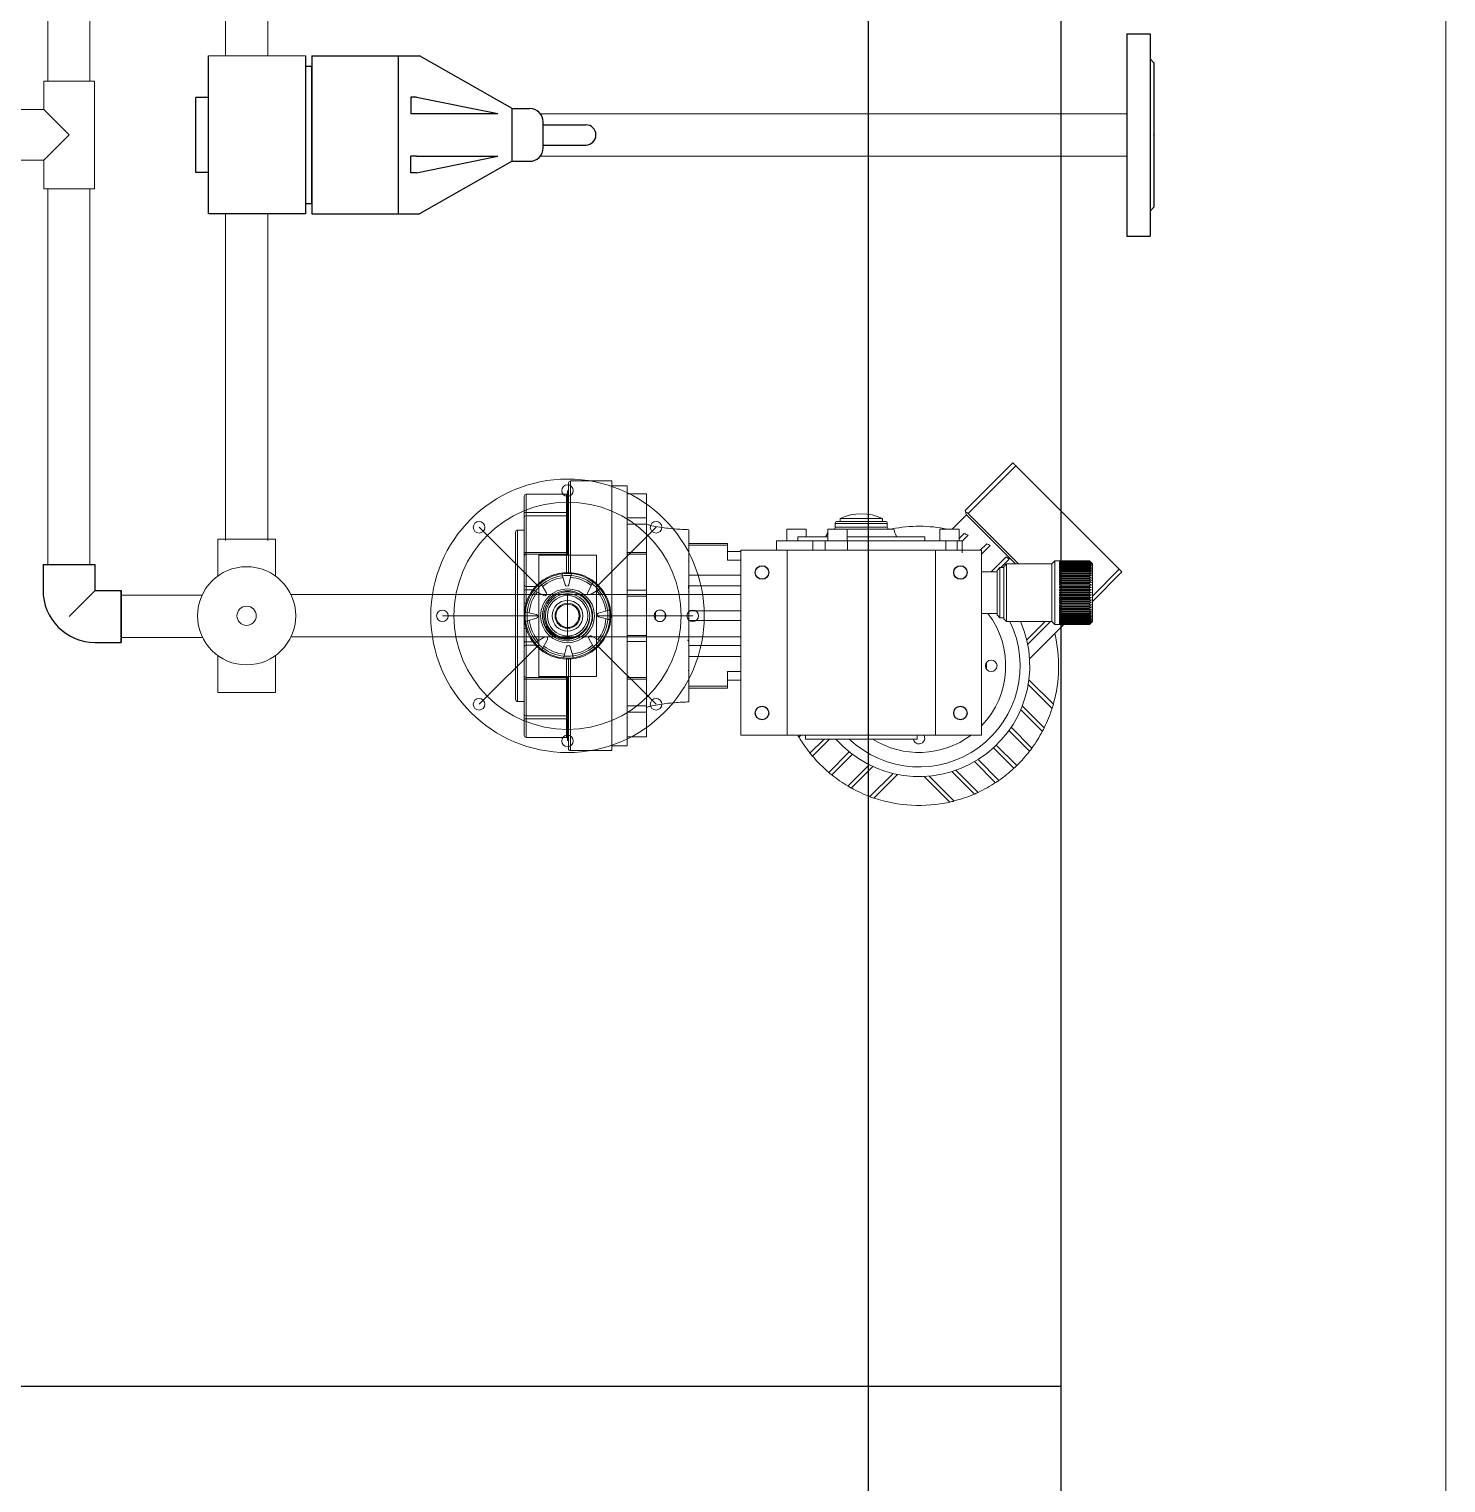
# Model space of a CAD drawing. Header units: millimetres. Extents: x -705761 to 1364679, y -410401 to 446404.
# Drawn here: x -503325 to -502626, y -97418 to -96701 of the extents above; entities that cross this region are included whole.
import ezdxf

# ---------------------------------------------------------------- set-up
doc = ezdxf.new("R2010")
doc.units = ezdxf.units.MM
doc.layers.add('1轮廓实线层', color=7, linetype='Continuous', lineweight=0)
doc.layers.add('标注-实际', color=7, linetype='Continuous', lineweight=13)

# ---------------------------------------------------------------- blocks, each defined once
blk = doc.blocks.new('A$C5F7D1AD0')
for p, q in [((2600, -2600), (2600, -100)), ((3027, -2071.55), (3013.5, -2071.55)), ((3027, -2071.55), (3027, -2098.55)), ((3013.5, -2098.55), (3000, -2085.05)), ((2986.5, -2098.55), (2986.5, -2112.05)), ((2986.5, -2098.55), (2986.5, -2112.05)), ((3013.5, -2098.55), (3013.5, -2112.05)), ((3013.5, -2098.55), (3013.5, -2112.05)), ((3013.5, -2098.55), (3027, -2098.55)), ((3013.5, -2112.05), (2986.5, -2112.05)), ((2986.5, -2112.05), (3013.5, -2112.05)), ((3230.51, -2157.39), (3230.51, -2150.84)), ((3230.51, -2150.84), (3269.49, -2150.84)), ((3269.49, -2157.39), (3269.49, -2150.84)), ((3208.99, -2207.76), (3208.99, -2157.39)), ((3208.99, -2157.39), (3291.01, -2157.39)), ((3291.01, -2207.76), (3208.99, -2207.76)), ((3291.01, -2211.11), (3208.99, -2211.11)), ((3208.99, -2211.11), (3208.99, -2266.97)), ((3214.32, -2207.76), (3214.32, -2211.11)), ((3214.32, -2211.11), (3285.68, -2211.11)), ((3285.68, -2207.76), (3285.68, -2211.11)), ((3291.01, -2211.11), (3291.01, -2266.97)), ((3208.99, -2256.17), (3291.01, -2256.17)), ((3230.33, -2262.6), (3238.92, -2262.6)), ((3230.33, -2265.47), (3230.33, -2262.6)), ((3238.92, -2265.44), (3238.92, -2262.6)), ((3261.08, -2262.6), (3261.08, -2265.44)), ((3269.67, -2262.6), (3261.08, -2262.6)), ((3269.67, -2265.47), (3269.67, -2262.6)), ((3236.3, -2315.18), (3208.99, -2266.97)), ((3230.33, -2265.47), (3238.92, -2307.77)), ((3238.92, -2265.44), (3238.92, -2307.77)), ((3261.08, -2265.44), (3261.08, -2307.77)), ((3269.67, -2265.47), (3261.08, -2307.77)), ((3263.7, -2315.18), (3291.01, -2266.97)), ((3236.3, -2315.18), (3263.7, -2315.18)), ((3236.3, -2315.18), (3236.3, -2324.3)), ((3263.7, -2315.18), (3263.7, -2324.3)), ((3243.25, -2331.25), (3256.75, -2331.25)), ((3244.76, -2331.25), (3244.76, -2353.41)), ((3255.24, -2331.25), (3255.24, -2353.41)), ((6300, -2500), (0, -2500)), ((6300, -2600), (0, -2600)), ((3197.5, -2634.4), (3197.5, -2646.4)), ((3302.5, -2634.4), (3197.5, -2634.4)), ((3302.5, -2634.4), (3302.5, -2646.4)), ((3302.5, -2646.4), (3197.5, -2646.4)), ((3210.5, -2646.4), (3212.5, -2648.4)), ((3287.5, -2648.4), (3212.5, -2648.4)), ((3289.5, -2646.4), (3287.5, -2648.4))]:
    blk.add_line(p, q)
at = {"lineweight": 5, "ltscale": 5}
for p, q in [((3027, -2074.05), (3222.03, -2074.05)), ((3277.97, -2074.05), (3473, -2074.05)), ((3222.03, -2095.9), (3027, -2095.9)), ((3473, -2095.9), (3277.97, -2095.9)), ((2989, -2112.05), (2989, -2154.25)), ((3011, -2154.25), (3011, -2112.05)), ((3291.01, -2157.39), (3291.01, -2207.76)), ((2960.55, -2162.25), (2979.68, -2162.25)), ((2960.55, -2192.25), (2960.55, -2162.25)), ((3020.92, -2162.25), (3040.05, -2162.25)), ((3208.99, -2166.26), (3039.45, -2166.26)), ((3040.05, -2162.25), (3040.05, -2192.25)), ((3291.01, -2166.26), (3328.05, -2166.26)), ((3208.99, -2188.26), (3039.45, -2188.26)), ((3291.01, -2188.26), (3328.05, -2188.26)), ((2979.68, -2192.25), (2960.55, -2192.25)), ((3040.05, -2192.25), (3020.92, -2192.25)), ((2989.3, -2433.91), (2989.3, -2200.26)), ((3011.3, -2200.26), (3011.3, -2433.91)), ((3000.3, -2328.91), (3000.3, -2278.91)), ((2985.3, -2328.91), (2954.34, -2297.95)), ((3015.3, -2328.91), (3046.26, -2297.95)), ((2968.8, -2358.91), (2968.8, -2328.91)), ((2968.8, -2328.91), (3000.3, -2328.91)), ((3000.3, -2328.91), (3031.8, -2328.91)), ((3031.8, -2328.91), (3031.8, -2358.91)), ((3239, -2329.8), (3239, -2634.4)), ((3261, -2634.4), (3261, -2329.8)), ((2968.8, -2343.91), (2935.3, -2343.91)), ((3011.3, -2343.91), (2989.3, -2343.91)), ((3031.8, -2343.91), (3065.3, -2343.91)), ((2985.3, -2358.91), (2954.34, -2389.87)), ((3031.8, -2358.91), (2968.8, -2358.91)), ((3000.3, -2358.91), (3000.3, -2408.91)), ((3015.3, -2358.91), (3046.26, -2389.87))]:
    blk.add_line(p, q, dxfattribs=at)
at = {"color": 7, "linetype": 'Continuous', "lineweight": 15}
for p, q in [((2956.8, -2316.91), (3043.8, -2316.91)), ((2937.18, -2322.41), (2937.18, -2343.41)), ((2938.18, -2321.41), (2946.79, -2321.41)), ((2948.35, -2322.41), (2946.75, -2322.41)), ((2946.75, -2322.41), (2946.75, -2343.41)), ((2946.79, -2321.41), (2949.2, -2321.41)), ((2948.35, -2322.41), (2948.35, -2343.41)), ((2967.38, -2322.41), (2948.35, -2322.41)), ((2949.2, -2321.41), (2967.91, -2321.41)), ((2955.8, -2317.91), (2955.8, -2321.41)), ((2968.3, -2322.41), (2967.38, -2322.41)), ((2967.38, -2322.41), (2967.38, -2343.41)), ((2967.91, -2321.41), (2969.3, -2321.41)), ((2985.06, -2322.41), (2968.3, -2322.41)), ((2968.3, -2322.41), (2968.3, -2343.41)), ((2969.3, -2321.41), (2984.38, -2321.41)), ((2984.38, -2321.41), (2987.07, -2321.41)), ((2985.06, -2322.41), (2985.06, -2327.36)), ((2986.85, -2322.41), (2985.06, -2322.41)), ((2986.85, -2322.41), (2986.85, -2325.88)), ((2993.67, -2322.41), (2986.85, -2322.41)), ((2987.07, -2321.41), (2993.77, -2321.41)), ((2997.6, -2323.09), (2998.98, -2327.81)), ((3000.91, -2327.76), (3002.08, -2322.99)), ((3006.83, -2321.41), (3013.53, -2321.41)), ((3013.75, -2322.41), (3006.93, -2322.41)), ((3013.53, -2321.41), (3016.22, -2321.41)), ((3013.75, -2322.41), (3013.75, -2325.88)), ((3015.54, -2322.41), (3013.75, -2322.41)), ((3032.3, -2322.41), (3015.54, -2322.41)), ((3015.54, -2322.41), (3015.54, -2327.36)), ((3016.22, -2321.41), (3031.3, -2321.41)), ((3031.3, -2321.41), (3032.69, -2321.41)), ((3032.3, -2322.41), (3032.3, -2343.41)), ((3033.22, -2322.41), (3032.3, -2322.41)), ((3032.69, -2321.41), (3051.4, -2321.41)), ((3033.22, -2322.41), (3033.22, -2343.41)), ((3052.25, -2322.41), (3033.22, -2322.41)), ((3044.8, -2321.41), (3044.8, -2317.91)), ((3051.4, -2321.41), (3053.81, -2321.41)), ((3052.25, -2322.41), (3052.25, -2343.41)), ((3053.85, -2322.41), (3052.25, -2322.41)), ((3053.81, -2321.41), (3062.42, -2321.41)), ((3053.85, -2322.41), (3053.85, -2343.41)), ((3063.42, -2343.41), (3063.42, -2322.41)), ((2983.67, -2331.09), (2987.98, -2333.46)), ((2989.31, -2332.06), (2986.76, -2327.86)), ((3001.1, -2331.05), (3003.01, -2331.2)), ((3013.12, -2327.28), (3010.76, -2331.59)), ((3012.15, -2332.93), (3016.35, -2330.37)), ((2930.3, -2345.41), (2930.3, -2366.91)), ((2931.3, -2344.41), (2977.81, -2344.41)), ((2946.75, -2343.41), (2948.35, -2343.41)), ((2948.35, -2343.41), (2967.38, -2343.41)), ((2967.38, -2343.41), (2968.3, -2343.41)), ((2968.3, -2343.41), (2977.81, -2343.41)), ((2984.15, -2343.3), (2979.38, -2342.13)), ((2979.47, -2346.61), (2984.19, -2345.23)), ((3021.13, -2341.22), (3016.41, -2342.59)), ((3016.45, -2344.52), (3021.22, -2345.69)), ((3022.79, -2343.41), (3032.3, -2343.41)), ((3022.79, -2344.41), (3069.3, -2344.41)), ((3032.3, -2343.41), (3033.22, -2343.41)), ((3033.22, -2343.41), (3052.25, -2343.41)), ((3052.25, -2343.41), (3053.85, -2343.41)), ((3070.3, -2366.91), (3070.3, -2345.41)), ((2988.45, -2354.9), (2984.25, -2357.45)), ((3016.93, -2356.73), (3012.62, -2354.37)), ((2987.48, -2360.55), (2989.84, -2356.24)), ((2999.69, -2360.06), (2998.52, -2364.84)), ((3003, -2364.74), (3001.62, -2360.02)), ((3011.29, -2355.76), (3013.84, -2359.97)), ((2930.3, -2366.91), (3070.3, -2366.91)), ((2932.8, -2366.91), (2932.8, -2374.91)), ((3067.8, -2374.91), (3067.8, -2366.91)), ((2938.26, -2374.91), (2932.8, -2374.91)), ((2937.45, -2374.91), (2937.45, -2384.91)), ((2974.47, -2374.91), (2938.26, -2374.91)), ((2950.22, -2384.91), (2950.22, -2374.91)), ((2953.5, -2384.91), (2953.5, -2374.91)), ((2967.47, -2384.91), (2967.47, -2374.91)), ((2968.3, -2374.91), (2968.3, -2384.91)), ((3026.13, -2374.91), (2974.47, -2374.91)), ((2986.99, -2384.91), (2986.99, -2374.91)), ((2990.13, -2384.91), (2990.13, -2374.91)), ((3010.47, -2384.91), (3010.47, -2374.91)), ((3013.61, -2384.91), (3013.61, -2374.91)), ((3062.98, -2374.91), (3026.13, -2374.91)), ((3032.3, -2384.91), (3032.3, -2374.91)), ((3033.13, -2384.91), (3033.13, -2374.91)), ((3047.92, -2384.91), (3047.92, -2374.91)), ((3051.17, -2384.91), (3051.17, -2374.91)), ((3067.8, -2374.91), (3062.98, -2374.91)), ((3063.7, -2384.91), (3063.7, -2374.91)), ((2937.45, -2384.91), (2950.22, -2384.91)), ((2950.22, -2384.91), (2953.5, -2384.91)), ((2953.5, -2384.91), (2967.47, -2384.91)), ((2967.47, -2384.91), (2968.3, -2384.91)), ((2968.3, -2384.91), (2986.99, -2384.91)), ((2986.99, -2384.91), (2990.13, -2384.91)), ((2990.13, -2384.91), (3010.47, -2384.91)), ((3010.47, -2384.91), (3013.61, -2384.91)), ((3013.61, -2384.91), (3032.3, -2384.91)), ((3032.3, -2384.91), (3033.13, -2384.91)), ((3033.13, -2384.91), (3047.92, -2384.91)), ((3047.92, -2384.91), (3051.17, -2384.91)), ((3051.17, -2384.91), (3063.7, -2384.91)), ((2998.43, -2389.61), (3002.17, -2389.61)), ((2999.06, -2394.61), (3001.52, -2394.61)), ((3000.29, -2394.91), (3000.92, -2394.91)), ((2956.42, -2406.91), (2955.62, -2406.91)), ((2975.76, -2406.91), (2956.42, -2406.91)), ((2962.8, -2406.91), (2962.8, -2426.91)), ((2963.67, -2426.91), (2963.67, -2406.91)), ((2980.96, -2406.91), (2975.76, -2406.91)), ((3019.64, -2406.91), (2980.96, -2406.91)), ((2981.8, -2406.68), (2981.8, -2406.81)), ((2987.34, -2406.91), (2987.24, -2406.85)), ((2987.26, -2406.87), (2987.26, -2406.63)), ((2997.8, -2406.91), (2997.8, -2433.91)), ((3002.8, -2406.91), (3002.8, -2433.91)), ((3012.8, -2406.85), (3013.03, -2406.79)), ((3018.63, -2406.91), (3018.76, -2406.84)), ((3024.84, -2406.91), (3019.64, -2406.91)), ((3044.18, -2406.91), (3024.84, -2406.91)), ((3036.93, -2426.91), (3036.93, -2406.91)), ((3037.8, -2426.91), (3037.8, -2406.91)), ((3044.98, -2406.91), (3044.18, -2406.91)), ((2963.67, -2426.91), (2962.8, -2426.91)), ((2971.42, -2426.91), (2963.67, -2426.91)), ((2966.95, -2426.91), (2966.95, -2433.91)), ((3036.93, -2426.91), (3029.18, -2426.91)), ((3033.65, -2433.91), (3033.65, -2426.91)), ((3037.8, -2426.91), (3036.93, -2426.91)), ((2938.3, -2433.91), (2938.3, -2441.41)), ((2938.3, -2433.91), (3034.3, -2433.91)), ((3034.3, -2433.91), (3034.3, -2441.41)), ((2938.3, -2441.41), (2938.3, -2558.91)), ((3034.3, -2441.41), (3034.3, -2558.91)), ((2938.3, -2448.41), (2938.3, -2457.91)), ((3034.3, -2448.41), (3034.3, -2457.91)), ((3039.3, -2452.41), (3034.3, -2452.41)), ((3039.3, -2471.33), (3039.3, -2452.41)), ((2938.3, -2457.91), (3034.3, -2457.91)), ((2938.3, -2457.91), (2938.3, -2534.91)), ((3034.3, -2457.91), (3034.3, -2534.91)), ((3045.3, -2457.82), (3039.3, -2457.82)), ((3045.3, -2457.82), (3045.3, -2467.82)), ((2938.3, -2467.41), (2936.3, -2467.41)), ((2936.3, -2525.41), (2936.3, -2467.41)), ((2938.3, -2464.96), (2937.34, -2463.99)), ((3041.3, -2463.41), (3039.3, -2463.41)), ((3041.3, -2463.41), (3041.3, -2479.12)), ((3041.3, -2467.82), (3045.3, -2467.82)), ((2936.3, -2479.93), (2927.42, -2471.05)), ((2928.97, -2469.77), (2936.3, -2477.1)), ((3034.3, -2471.33), (3039.3, -2471.33)), ((3039.3, -2477.67), (3039.3, -2471.33)), ((2928.38, -2491.81), (2917.66, -2481.09)), ((2918.94, -2479.54), (2929.62, -2490.22)), ((3034.3, -2477.67), (3039.3, -2477.67)), ((3039.3, -2489.31), (3039.3, -2477.67)), ((3045.3, -2479.12), (3039.3, -2479.12)), ((3045.3, -2479.12), (3045.3, -2489.12)), ((3048.3, -2482.91), (3046.3, -2482.91)), ((2922.04, -2502.43), (2910.85, -2491.25)), ((2911.88, -2489.45), (2922.96, -2500.53)), ((3034.3, -2489.31), (3039.3, -2489.31)), ((3039.3, -2489.12), (3045.3, -2489.12)), ((3039.3, -2500.06), (3039.3, -2489.31)), ((3041.3, -2489.12), (3041.3, -2529.41)), ((3045.3, -2489.39), (3045.3, -2513.41)), ((3049.3, -2483.91), (3049.3, -2487.57)), ((3050.8, -2485.41), (3049.3, -2485.41)), ((3049.3, -2487.57), (3049.3, -2508.91)), ((3050.8, -2507.41), (3050.8, -2485.41)), ((2917.89, -2515.26), (2905.64, -2503.01)), ((2906.38, -2500.92), (2918.4, -2512.94)), ((3034.3, -2500.06), (3039.3, -2500.06)), ((3039.3, -2540.26), (3039.3, -2500.06)), ((3046.3, -2509.91), (3048.3, -2509.91)), ((3049.3, -2507.41), (3050.8, -2507.41)), ((2903.54, -2542.37), (2916.86, -2529.05)), ((2936.3, -2525.41), (2938.3, -2525.41)), ((2917.04, -2531.69), (2904.09, -2544.65)), ((2938.3, -2534.91), (2938.3, -2544.41)), ((2938.3, -2534.91), (3034.3, -2534.91)), ((3034.3, -2534.91), (3034.3, -2544.41)), ((3039.3, -2529.41), (3041.3, -2529.41)), ((2907.7, -2555.17), (2919.39, -2543.48)), ((3034.3, -2540.26), (3039.3, -2540.26)), ((3045.3, -2537.29), (3039.3, -2537.29)), ((3039.3, -2546.2), (3039.3, -2540.26)), ((3045.3, -2537.29), (3045.3, -2547.29)), ((3045.3, -2543.67), (3052.68, -2551.05)), ((2920.1, -2545.61), (2908.58, -2557.13)), ((3027.3, -2576.43), (3052.68, -2551.05)), ((3032.98, -2548.79), (3034.3, -2548.79)), ((3034.3, -2544.41), (3034.3, -2546.91)), ((3034.3, -2546.2), (3039.3, -2546.2)), ((3034.3, -2548.79), (3039.3, -2548.79)), ((3034.3, -2548.79), (3034.3, -2548.91)), ((3042.22, -2551.9), (3039.11, -2548.79)), ((3039.3, -2548.79), (3039.3, -2546.2)), ((3039.3, -2547.29), (3045.3, -2547.29)), ((3040.44, -2547.29), (3042.96, -2549.82)), ((3054.26, -2550.63), (3052.68, -2551.05)), ((3054.91, -2550.45), (3079.66, -2575.2)), ((2913.64, -2566.2), (2924.57, -2555.28)), ((2925.64, -2557.04), (2914.79, -2567.89)), ((2938.3, -2558.91), (3034.3, -2558.91)), ((3001.55, -2558.91), (3001.55, -2566.91)), ((3023.05, -2566.91), (3023.05, -2558.91)), ((3053.5, -2551.87), (3027.3, -2578.06)), ((3036.72, -2563.38), (3032.26, -2558.91)), ((3034.3, -2558.13), (3037.75, -2561.58)), ((3078.24, -2576.62), (3053.5, -2551.87)), ((2921.09, -2575.72), (2931.74, -2565.08)), ((2933.11, -2566.53), (2922.47, -2577.17)), ((3023.05, -2563.85), (3030.94, -2571.74)), ((3023.29, -2566.91), (3023.05, -2566.68)), ((2929.96, -2583.83), (2940.71, -2573.08)), ((2942.38, -2574.24), (2931.58, -2585.04)), ((2998.8, -2570.41), (2997.3, -2571.91)), ((2997.3, -2571.91), (2997.3, -2595.41)), ((3027.3, -2571.91), (2997.3, -2571.91)), ((3025.8, -2570.41), (2998.8, -2570.41)), ((3000.8, -2566.91), (2999.3, -2568.41)), ((2999.3, -2568.41), (2999.3, -2570.41)), ((3006.74, -2568.41), (2999.3, -2568.41)), ((3000.8, -2566.91), (3007.38, -2566.91)), ((3025.3, -2568.41), (3006.74, -2568.41)), ((3007.38, -2566.91), (3023.8, -2566.91)), ((3025.3, -2568.41), (3023.8, -2566.91)), ((3025.3, -2570.41), (3025.3, -2568.41)), ((3029.66, -2573.29), (3025.3, -2568.93)), ((3027.3, -2571.91), (3025.8, -2570.41)), ((3027.3, -2595.41), (3027.3, -2571.91)), ((2940.28, -2590.48), (2951.54, -2579.22)), ((2953.55, -2580.04), (2942.15, -2591.44)), ((3078.24, -2576.62), (3024.5, -2630.36)), ((2952.22, -2595.51), (2964.64, -2583.09)), ((2967.1, -2583.46), (2954.39, -2596.17)), ((2977.94, -2583.8), (2995.8, -2601.65)), ((2997.3, -2594.67), (2985.45, -2582.82)), ((2987.77, -2582.31), (2997.3, -2591.84)), ((2997.3, -2595.41), (2995.8, -2596.91)), ((2995.8, -2596.91), (2995.8, -2599.41)), ((3028.8, -2596.91), (2995.8, -2596.91)), ((2997.3, -2595.41), (3027.3, -2595.41)), ((3028.8, -2596.91), (3027.3, -2595.41)), ((3028.8, -2614.91), (3028.8, -2596.91)), ((2995.8, -2599.41), (2995.8, -2614.91)), ((2995.87, -2599.41), (2995.82, -2599.41)), ((2995.82, -2599.41), (2995.82, -2614.91)), ((2995.87, -2599.41), (2995.87, -2614.91)), ((2996.06, -2599.41), (2995.94, -2599.41)), ((2995.94, -2599.41), (2995.94, -2614.91)), ((2996.06, -2599.41), (2996.06, -2614.91)), ((2996.36, -2599.41), (2996.17, -2599.41)), ((2996.17, -2599.41), (2996.17, -2614.91)), ((2996.36, -2599.41), (2996.36, -2614.91)), ((2996.77, -2599.41), (2996.52, -2599.41)), ((2996.52, -2599.41), (2996.52, -2614.91)), ((2996.77, -2599.41), (2996.77, -2614.91)), ((2997.3, -2599.41), (2996.98, -2599.41)), ((2996.98, -2599.41), (2996.98, -2614.91)), ((2997.3, -2599.41), (2997.3, -2614.91)), ((2997.92, -2599.41), (2997.55, -2599.41)), ((2997.55, -2599.41), (2997.55, -2614.91)), ((2997.92, -2599.41), (2997.92, -2614.91)), ((2998.65, -2599.41), (2998.22, -2599.41)), ((2998.22, -2599.41), (2998.22, -2614.91)), ((2998.65, -2599.41), (2998.65, -2614.91)), ((2999.47, -2599.41), (2998.99, -2599.41)), ((2998.99, -2599.41), (2998.99, -2614.91)), ((2999.47, -2599.41), (2999.47, -2614.91)), ((3000.39, -2599.41), (2999.85, -2599.41)), ((2999.85, -2599.41), (2999.85, -2614.91)), ((3000.39, -2599.41), (3000.39, -2614.91)), ((3001.38, -2599.41), (3000.8, -2599.41)), ((3000.8, -2599.41), (3000.8, -2614.91)), ((3001.38, -2599.41), (3001.38, -2614.91)), ((3002.46, -2599.41), (3001.83, -2599.41)), ((3001.83, -2599.41), (3001.83, -2614.91)), ((3002.46, -2599.41), (3002.46, -2614.91)), ((3002.93, -2599.41), (3002.93, -2614.91)), ((3003.6, -2599.41), (3002.93, -2599.41)), ((3003.6, -2599.41), (3003.6, -2614.91)), ((3004.8, -2599.41), (3004.1, -2599.41)), ((3004.1, -2599.41), (3004.1, -2614.91)), ((3004.8, -2599.41), (3004.8, -2614.91)), ((3006.06, -2599.41), (3005.33, -2599.41)), ((3005.33, -2599.41), (3005.33, -2614.91)), ((3006.06, -2599.41), (3006.06, -2614.91)), ((3007.36, -2599.41), (3006.61, -2599.41)), ((3006.61, -2599.41), (3006.61, -2614.91)), ((3007.3, -2599.41), (3007.3, -2615.91)), ((3007.36, -2599.41), (3007.36, -2614.91)), ((3008.7, -2599.41), (3007.92, -2599.41)), ((3007.92, -2599.41), (3007.92, -2614.91)), ((3008.55, -2599.41), (3008.55, -2615.91)), ((3008.7, -2599.41), (3008.7, -2614.91)), ((3010.05, -2599.41), (3009.27, -2599.41)), ((3009.27, -2599.41), (3009.27, -2614.91)), ((3009.82, -2599.41), (3009.82, -2615.91)), ((3010.05, -2599.41), (3010.05, -2614.91)), ((3011.43, -2599.41), (3010.64, -2599.41)), ((3010.64, -2599.41), (3010.64, -2614.91)), ((3011.11, -2599.41), (3011.11, -2615.91)), ((3011.43, -2599.41), (3011.43, -2614.91)), ((3012.81, -2599.41), (3012.02, -2599.41)), ((3012.02, -2599.41), (3012.02, -2614.91)), ((3012.41, -2599.41), (3012.41, -2615.91)), ((3012.81, -2599.41), (3012.81, -2614.91)), ((3014.19, -2599.41), (3013.4, -2599.41)), ((3013.4, -2599.41), (3013.4, -2614.91)), ((3013.7, -2599.41), (3013.7, -2615.91)), ((3014.19, -2599.41), (3014.19, -2614.91)), ((3015.56, -2599.41), (3014.77, -2599.41)), ((3014.77, -2599.41), (3014.77, -2614.91)), ((3014.99, -2599.41), (3014.99, -2615.91)), ((3015.56, -2599.41), (3015.56, -2614.91)), ((3016.9, -2599.41), (3016.13, -2599.41)), ((3016.13, -2599.41), (3016.13, -2614.91)), ((3016.26, -2599.41), (3016.26, -2615.91)), ((3016.9, -2599.41), (3016.9, -2614.91)), ((3018.21, -2599.41), (3017.46, -2599.41)), ((3017.46, -2599.41), (3017.46, -2614.91)), ((3017.5, -2599.41), (3017.5, -2615.91)), ((3018.21, -2599.41), (3018.21, -2614.91)), ((3019.48, -2599.41), (3018.75, -2599.41)), ((3018.75, -2599.41), (3018.75, -2614.91)), ((3019.48, -2599.41), (3019.48, -2614.91)), ((3020.69, -2599.41), (3020, -2599.41)), ((3020, -2599.41), (3020, -2614.91)), ((3020.69, -2599.41), (3020.69, -2614.91)), ((3021.85, -2599.41), (3021.19, -2599.41)), ((3021.19, -2599.41), (3021.19, -2614.91)), ((3021.85, -2599.41), (3021.85, -2614.91)), ((3022.95, -2599.41), (3022.33, -2599.41)), ((3022.33, -2599.41), (3022.33, -2614.91)), ((3022.95, -2599.41), (3022.95, -2614.91)), ((3023.96, -2599.41), (3023.39, -2599.41)), ((3023.39, -2599.41), (3023.39, -2614.91)), ((3023.96, -2599.41), (3023.96, -2614.91)), ((3024.9, -2599.41), (3024.37, -2599.41)), ((3024.37, -2599.41), (3024.37, -2614.91)), ((3024.9, -2599.41), (3024.9, -2614.91)), ((3025.75, -2599.41), (3025.27, -2599.41)), ((3025.27, -2599.41), (3025.27, -2614.91)), ((3025.75, -2599.41), (3025.75, -2614.91)), ((3026.5, -2599.41), (3026.08, -2599.41)), ((3026.08, -2599.41), (3026.08, -2614.91)), ((3026.5, -2599.41), (3026.5, -2614.91)), ((3027.15, -2599.41), (3026.79, -2599.41)), ((3026.79, -2599.41), (3026.79, -2614.91)), ((3027.15, -2599.41), (3027.15, -2614.91)), ((3027.7, -2599.41), (3027.4, -2599.41)), ((3027.4, -2599.41), (3027.4, -2614.91)), ((3027.7, -2599.41), (3027.7, -2614.91)), ((3028.14, -2599.41), (3027.9, -2599.41)), ((3027.9, -2599.41), (3027.9, -2614.91)), ((3028.14, -2599.41), (3028.14, -2614.91)), ((3028.47, -2599.41), (3028.3, -2599.41)), ((3028.3, -2599.41), (3028.3, -2614.91)), ((3028.47, -2599.41), (3028.47, -2614.91)), ((3028.69, -2599.41), (3028.58, -2599.41)), ((3028.58, -2599.41), (3028.58, -2614.91)), ((3028.69, -2599.41), (3028.69, -2614.91)), ((3028.79, -2599.41), (3028.75, -2599.41)), ((3028.75, -2599.41), (3028.75, -2614.91)), ((3028.79, -2599.41), (3028.79, -2614.91)), ((2995.8, -2614.91), (2995.82, -2614.91)), ((2996.24, -2615.35), (2995.8, -2614.91)), ((2995.82, -2614.91), (2996.84, -2615.91)), ((2995.87, -2614.91), (2995.94, -2614.91)), ((2996.84, -2615.91), (2995.87, -2614.91)), ((2995.94, -2614.91), (2996.98, -2615.91)), ((2996.06, -2614.91), (2996.17, -2614.91)), ((2996.98, -2615.91), (2996.06, -2614.91)), ((2996.17, -2614.91), (2997.23, -2615.91)), ((2996.24, -2615.35), (2997.3, -2616.41)), ((2996.36, -2614.91), (2996.52, -2614.91)), ((2997.23, -2615.91), (2996.36, -2614.91)), ((2996.52, -2614.91), (2997.59, -2615.91)), ((2996.77, -2614.91), (2996.98, -2614.91)), ((2997.59, -2615.91), (2996.77, -2614.91)), ((2996.98, -2614.91), (2998.05, -2615.91)), ((2997.3, -2614.91), (2997.55, -2614.91)), ((2998.05, -2615.91), (2997.3, -2614.91)), ((3027.3, -2616.41), (2997.3, -2616.41)), ((2997.55, -2614.91), (2998.61, -2615.91)), ((2997.92, -2614.91), (2998.22, -2614.91)), ((2998.61, -2615.91), (2997.92, -2614.91)), ((2998.22, -2614.91), (2999.27, -2615.91)), ((2998.65, -2614.91), (2998.99, -2614.91)), ((2999.27, -2615.91), (2998.65, -2614.91)), ((2998.99, -2614.91), (3000.02, -2615.91)), ((2999.47, -2614.91), (2999.85, -2614.91)), ((3000.02, -2615.91), (2999.47, -2614.91)), ((2999.85, -2614.91), (3000.85, -2615.91)), ((3000.39, -2614.91), (3000.8, -2614.91)), ((3000.85, -2615.91), (3000.39, -2614.91)), ((3000.8, -2614.91), (3001.77, -2615.91)), ((3001.38, -2614.91), (3001.83, -2614.91)), ((3001.77, -2615.91), (3001.38, -2614.91)), ((3001.83, -2614.91), (3002.76, -2615.91)), ((3002.46, -2614.91), (3002.93, -2614.91)), ((3002.76, -2615.91), (3002.46, -2614.91)), ((3002.93, -2614.91), (3003.81, -2615.91)), ((3003.6, -2614.91), (3004.1, -2614.91)), ((3003.81, -2615.91), (3003.6, -2614.91)), ((3004.1, -2614.91), (3004.93, -2615.91)), ((3004.8, -2614.91), (3005.33, -2614.91)), ((3004.93, -2615.91), (3004.8, -2614.91)), ((3005.33, -2614.91), (3006.09, -2615.91)), ((3006.06, -2614.91), (3006.61, -2614.91)), ((3006.09, -2615.91), (3006.06, -2614.91)), ((3006.61, -2614.91), (3007.3, -2615.91)), ((3007.3, -2615.91), (3007.36, -2614.91)), ((3007.36, -2614.91), (3007.92, -2614.91)), ((3023.09, -2631.77), (3007.73, -2616.41)), ((3007.92, -2614.91), (3008.55, -2615.91)), ((3008.55, -2615.91), (3008.7, -2614.91)), ((3008.7, -2614.91), (3009.27, -2614.91)), ((3009.27, -2614.91), (3009.82, -2615.91)), ((3009.82, -2615.91), (3010.05, -2614.91)), ((3010.05, -2614.91), (3010.64, -2614.91)), ((3010.64, -2614.91), (3011.11, -2615.91)), ((3011.11, -2615.91), (3011.43, -2614.91)), ((3011.43, -2614.91), (3012.02, -2614.91)), ((3012.02, -2614.91), (3012.41, -2615.91)), ((3012.41, -2615.91), (3012.81, -2614.91)), ((3012.81, -2614.91), (3013.4, -2614.91)), ((3013.4, -2614.91), (3013.7, -2615.91)), ((3013.7, -2615.91), (3014.19, -2614.91)), ((3014.19, -2614.91), (3014.77, -2614.91)), ((3014.77, -2614.91), (3014.99, -2615.91)), ((3014.99, -2615.91), (3015.56, -2614.91)), ((3015.56, -2614.91), (3016.13, -2614.91)), ((3016.13, -2614.91), (3016.26, -2615.91)), ((3016.26, -2615.91), (3016.9, -2614.91)), ((3016.9, -2614.91), (3017.46, -2614.91)), ((3017.46, -2614.91), (3017.5, -2615.91)), ((3017.5, -2615.91), (3018.21, -2614.91)), ((3018.21, -2614.91), (3018.75, -2614.91)), ((3018.75, -2614.91), (3018.7, -2615.91)), ((3018.7, -2615.91), (3019.48, -2614.91)), ((3019.48, -2614.91), (3020, -2614.91)), ((3020, -2614.91), (3019.86, -2615.91)), ((3019.86, -2615.91), (3020.69, -2614.91)), ((3020.69, -2614.91), (3021.19, -2614.91)), ((3021.19, -2614.91), (3020.97, -2615.91)), ((3020.97, -2615.91), (3021.85, -2614.91)), ((3021.85, -2614.91), (3022.33, -2614.91)), ((3022.33, -2614.91), (3022.01, -2615.91)), ((3022.01, -2615.91), (3022.95, -2614.91)), ((3022.95, -2614.91), (3023.39, -2614.91)), ((3023.39, -2614.91), (3022.99, -2615.91)), ((3022.99, -2615.91), (3023.96, -2614.91)), ((3024.37, -2614.91), (3023.89, -2615.91)), ((3023.89, -2615.91), (3024.9, -2614.91)), ((3023.96, -2614.91), (3024.37, -2614.91)), ((3025.27, -2614.91), (3024.71, -2615.91)), ((3024.71, -2615.91), (3025.75, -2614.91)), ((3024.9, -2614.91), (3025.27, -2614.91)), ((3026.08, -2614.91), (3025.44, -2615.91)), ((3025.44, -2615.91), (3026.5, -2614.91)), ((3025.75, -2614.91), (3026.08, -2614.91)), ((3026.79, -2614.91), (3026.09, -2615.91)), ((3026.09, -2615.91), (3027.15, -2614.91)), ((3026.5, -2614.91), (3026.79, -2614.91)), ((3027.4, -2614.91), (3026.63, -2615.91)), ((3026.63, -2615.91), (3027.7, -2614.91)), ((3027.9, -2614.91), (3027.07, -2615.91)), ((3027.07, -2615.91), (3028.14, -2614.91)), ((3027.15, -2614.91), (3027.4, -2614.91)), ((3027.3, -2616.41), (3028.8, -2614.91)), ((3028.3, -2614.91), (3027.41, -2615.91)), ((3027.41, -2615.91), (3028.47, -2614.91)), ((3028.58, -2614.91), (3027.65, -2615.91)), ((3027.65, -2615.91), (3028.69, -2614.91)), ((3027.7, -2614.91), (3027.9, -2614.91)), ((3028.75, -2614.91), (3027.78, -2615.91)), ((3027.78, -2615.91), (3028.79, -2614.91)), ((3028.14, -2614.91), (3028.3, -2614.91)), ((3028.47, -2614.91), (3028.58, -2614.91)), ((3028.69, -2614.91), (3028.75, -2614.91)), ((3028.79, -2614.91), (3028.8, -2614.91))]:
    blk.add_line(p, q, dxfattribs=at)
at = {"color": 8, "linetype": 'Continuous', "lineweight": 15}
for p, q in [((2946.75, -2322.41), (2937.18, -2322.41)), ((3044.8, -2317.91), (2955.8, -2317.91)), ((3063.42, -2322.41), (3053.85, -2322.41)), ((2977.85, -2345.41), (2930.3, -2345.41)), ((2937.18, -2343.41), (2946.75, -2343.41)), ((3070.3, -2345.41), (3022.75, -2345.41)), ((3053.85, -2343.41), (3063.42, -2343.41)), ((2979.17, -2433.91), (2979.17, -2406.91)), ((2984.8, -2433.91), (2984.8, -2406.91)), ((3015.8, -2433.91), (3015.8, -2406.91)), ((3021.43, -2433.91), (3021.43, -2406.91)), ((2971.42, -2433.91), (2971.42, -2426.91)), ((3029.18, -2433.91), (3029.18, -2426.91)), ((3046.3, -2482.91), (3046.3, -2509.91)), ((3048.3, -2486.87), (3048.3, -2482.91)), ((3048.3, -2509.91), (3048.3, -2486.87)), ((3010.56, -2616.41), (3024.5, -2630.36))]:
    blk.add_line(p, q, dxfattribs=at)
at = {"color": 7, "linetype": 'Continuous', "lineweight": 15, "flags": 128}
for points in [[(2967.38, -2322.41), (2967.39, -2322.22), (2967.42, -2322.03), (2967.47, -2321.86), (2967.53, -2321.71), (2967.62, -2321.58), (2967.71, -2321.49), (2967.81, -2321.43), (2967.91, -2321.41)], [(3032.69, -2321.41), (3032.79, -2321.43), (3032.89, -2321.49), (3032.98, -2321.58), (3033.07, -2321.71), (3033.13, -2321.86), (3033.18, -2322.03), (3033.21, -2322.22), (3033.22, -2322.41)], [(2966.84, -2344.41), (2966.95, -2344.39), (2967.05, -2344.34), (2967.14, -2344.24), (2967.22, -2344.12), (2967.29, -2343.97), (2967.34, -2343.79), (2967.37, -2343.61), (2967.38, -2343.41)], [(3033.76, -2344.41), (3033.65, -2344.39), (3033.55, -2344.34), (3033.46, -2344.24), (3033.38, -2344.12), (3033.31, -2343.97), (3033.26, -2343.79), (3033.23, -2343.61), (3033.22, -2343.41)], [(3054.91, -2550.45), (3054.87, -2550.47), (3054.74, -2550.5), (3054.53, -2550.55), (3054.26, -2550.63)], [(2975.9, -2561.38), (2975.19, -2561.4), (2972.7, -2561.38)], [(3079.66, -2575.2), (3079.63, -2575.23), (3079.55, -2575.31), (3079.42, -2575.44), (3079.24, -2575.62), (3079.03, -2575.83), (3078.79, -2576.08), (3078.52, -2576.34), (3078.24, -2576.62)], [(3024.5, -2630.36), (3024.23, -2630.63), (3023.96, -2630.9), (3023.72, -2631.14), (3023.5, -2631.36), (3023.33, -2631.53), (3023.2, -2631.66), (3023.12, -2631.74), (3023.09, -2631.77)]]:
    blk.add_lwpolyline(points, dxfattribs=at)
at = {"lineweight": 5, "ltscale": 5}
for centre, radius in [((3000.3, -2177.25), 25.5), ((3000.3, -2177.25), 5), ((3000.3, -2343.91), 71), ((3000.3, -2278.91), 3), ((3000.3, -2343.91), 59), ((2954.34, -2297.95), 3), ((3046.26, -2297.95), 3), ((2935.3, -2343.91), 3), ((3065.3, -2343.91), 3), ((2954.34, -2389.87), 3), ((3046.26, -2389.87), 3), ((3000.3, -2408.91), 3)]:
    blk.add_circle(centre, radius, dxfattribs=at)
at = {"color": 7, "linetype": 'Continuous', "lineweight": 15}
for centre, radius in [((3000.3, -2343.91), 22.5), ((3000.3, -2343.91), 14), ((3000.3, -2343.91), 11.5), ((3000.3, -2343.91), 10.5), ((3000.3, -2343.91), 8), ((3000.3, -2343.91), 6.5), ((3000.3, -2343.91), 6), ((2974.3, -2563.91), 3)]:
    blk.add_circle(centre, radius, dxfattribs=at)
for centre in [(2949.8, -2444.91), (3022.8, -2444.91), (2949.8, -2547.91), (3022.8, -2547.91)]:
    blk.add_circle(centre, 3.5)
for centre, radius, start, end in [((3013.5, -2098.55), 27, 90, 180), ((3243.25, -2324.3), 6.95, 180, 270), ((3256.75, -2324.3), 6.95, 270, 0), ((3250, -2353.41), 5.24, 180, 0)]:
    blk.add_arc(centre, radius, start, end)
for centre, radius, start, end in [((2956.8, -2317.91), 1, 90, 180), ((3043.8, -2317.91), 1, 0, 90), ((2938.18, -2322.41), 1, 90, 180), ((2952.64, -2322.16), 5.9, 172.69096, 182.42458), ((2949.28, -2322.34), 0.932, 95.22017, 184.40817), ((2969.3, -2322.41), 1, 90.02576, 180.02645), ((2984.18, -2322.28), 0.887, 351.20558, 76.93561), ((3000.3, -2343.91), 22, 97.78278, 129.73282), ((3000.3, -2343.91), 21, 97.37602, 130.13958), ((2988.16, -2322.17), 1.33, 145.00318, 190.32206), ((3000.3, -2343.91), 20, 96.92806, 130.58754), ((2996.07, -2322.17), 2.41, 161.80655, 185.88141), ((3000.3, -2343.91), 22, 84.73282, 97.78278), ((3000.3, -2343.91), 21, 85.13958, 97.37602), ((3000.3, -2343.91), 20, 51.92806, 85.58754), ((3000.3, -2343.91), 21, 52.37602, 85.13958), ((3000.3, -2343.91), 22, 52.78278, 84.73282), ((3004.53, -2322.17), 2.41, 354.11833, 18.19412), ((3012.44, -2322.17), 1.33, 349.67853, 34.99623), ((3016.42, -2322.28), 0.887, 103.06393, 188.79488), ((3031.3, -2322.41), 1, 359.97392, 89.97398), ((3051.32, -2322.34), 0.932, 355.59141, 84.7802), ((3047.96, -2322.16), 5.9, 357.5755, 7.30938), ((3062.42, -2322.41), 1, 0, 90), ((3000.3, -2343.91), 22, 142.78278, 174.73282), ((3000.3, -2343.91), 21, 142.37602, 175.13958), ((3000.3, -2343.91), 20, 141.92806, 175.58754), ((3000.3, -2343.91), 22, 129.73282, 142.78278), ((3000.3, -2343.91), 21, 130.13958, 142.37602), ((3000.3, -2343.91), 13, 80.85826, 190.86833), ((2988.46, -2332.58), 1, 241.2578, 31.2578), ((2999.94, -2327.53), 1, 196.2578, 346.2578), ((3011.63, -2332.07), 1, 151.2578, 301.2578), ((3000.3, -2343.91), 21, 40.13958, 52.37602), ((3000.3, -2343.91), 22, 39.73282, 52.78278), ((3000.3, -2343.91), 20, 6.92806, 40.58754), ((3000.3, -2343.91), 21, 7.37602, 40.13958), ((3000.3, -2343.91), 22, 7.78278, 39.73282), ((2931.3, -2345.41), 1, 90, 180), ((2936.18, -2343.41), 1, 270, 0), ((2940.86, -2343.66), 5.9, 352.69131, 2.42434), ((2947.42, -2343.48), 0.932, 275.22149, 4.40685), ((2967.31, -2343.41), 1, 270.02687, 0.02545), ((3000.3, -2343.91), 22, 174.73282, 187.78278), ((3000.3, -2343.91), 22, 187.78278, 219.73282), ((3000.3, -2343.91), 21, 175.13958, 187.37602), ((3000.3, -2343.91), 21, 187.37602, 220.13958), ((3000.3, -2343.91), 20, 186.92806, 220.58754), ((2983.91, -2344.27), 1, 286.2578, 76.2578), ((3016.69, -2343.55), 1, 106.2578, 256.2578), ((3000.3, -2343.91), 20, 321.92806, 355.58754), ((3000.3, -2343.91), 21, 322.37602, 355.13958), ((3000.3, -2343.91), 22, 322.78278, 354.73282), ((3000.3, -2343.91), 21, 355.13958, 7.37602), ((3000.3, -2343.91), 22, 354.73282, 7.78278), ((3033.29, -2343.41), 1, 179.97452, 269.97337), ((3053.18, -2343.48), 0.932, 175.5936, 264.7785), ((3059.74, -2343.66), 5.9, 177.57606, 187.30797), ((3064.42, -2343.41), 1, 180, 270), ((3069.3, -2345.41), 1, 0, 90), ((2988.97, -2355.75), 1, 331.2578, 121.2578), ((3012.14, -2355.25), 1, 61.2578, 211.2578), ((3000.3, -2343.91), 22, 219.73282, 232.78278), ((3000.3, -2343.91), 21, 220.13958, 232.37602), ((3000.3, -2343.91), 22, 232.78278, 264.73282), ((3000.3, -2343.91), 21, 232.37602, 265.13958), ((3000.3, -2343.91), 20, 231.92806, 265.58754), ((3000.66, -2360.3), 1, 16.2578, 166.2578), ((3000.3, -2343.91), 20, 276.92806, 310.58754), ((3000.3, -2343.91), 21, 277.37602, 310.13958), ((3000.3, -2343.91), 22, 277.78278, 309.73282), ((3000.3, -2343.91), 21, 310.13958, 322.37602), ((3000.3, -2343.91), 22, 309.73282, 322.78278), ((3000.3, -2343.91), 22, 264.73282, 277.78278), ((3000.3, -2343.91), 21, 265.13958, 277.37602), ((2949.8, -2444.91), 3.5, 270, 90), ((3022.8, -2444.91), 3.5, 90, 270), ((2974.3, -2526.41), 72.5, 120.62449, 128.66481), ((2974.3, -2526.41), 72.54, 119.75309, 120.63302), ((2974.3, -2526.41), 72.5, 130.25285, 139.74715), ((2974.3, -2526.41), 72.54, 128.6685, 130.25561), ((2974.3, -2526.41), 72.5, 141.33519, 149.37551), ((2974.3, -2526.41), 57.5, 131.36622, 293.57818), ((2974.3, -2526.41), 72.54, 139.74439, 141.3315), ((3046.3, -2481.91), 1, 180, 270), ((3048.3, -2483.91), 1, 0, 90), ((2974.3, -2526.41), 72.5, 151.01339, 159.44334), ((2974.3, -2526.41), 72.54, 149.36698, 151.00385), ((2974.3, -2526.41), 52.5, 136.3699, 295.98241), ((3027.85, -2496.41), 25.45, 334.39147, 25.60853), ((2974.3, -2526.41), 72.5, 161.19192, 192.6877), ((2974.3, -2526.41), 72.54, 159.42821, 161.17555), ((2974.3, -2526.41), 45, 147.61246, 216.8699), ((3046.3, -2510.91), 1, 90, 180), ((2974.3, -2526.41), 72.5, 348.32476, 11.15979), ((3048.3, -2508.91), 1, 270, 0), ((2936.8, -2526.41), 3, 99.59407, 300), ((2974.3, -2526.41), 72.54, 192.70874, 194.55884), ((2974.3, -2526.41), 72.5, 194.53928, 203.34502), ((2949.8, -2547.91), 3.5, 270, 90), ((3022.8, -2547.91), 3.5, 90, 270), ((2974.3, -2526.41), 72.54, 339.42821, 341.17555), ((2974.3, -2526.41), 72.54, 203.35823, 205.04804), ((2974.3, -2526.41), 72.5, 205.03596, 213.25833), ((2974.3, -2526.41), 45, 226.23826, 307.26883), ((2974.3, -2526.41), 72.54, 213.26525, 214.87415), ((2974.3, -2526.41), 72.54, 329.36698, 331.00385), ((2974.3, -2526.41), 72.5, 214.8682, 222.82326), ((2974.3, -2526.41), 72.54, 319.74439, 321.3315), ((2974.3, -2526.41), 72.54, 222.82453, 224.4047), ((2974.3, -2526.41), 72.5, 224.40435, 232.32718), ((2974.3, -2526.41), 72.54, 232.3229, 233.91861), ((2974.3, -2526.41), 72.5, 233.92383, 242.04079), ((2974.3, -2526.41), 72.54, 242.03059, 243.69029), ((2974.3, -2526.41), 72.5, 243.70155, 252.29485), ((2974.3, -2526.41), 72.54, 252.27768, 254.06972), ((2974.3, -2526.41), 72.5, 254.08823, 283.38977)]:
    blk.add_arc(centre, radius, start, end, dxfattribs=at)
blk.add_ellipse((3052.68, -2551.05), major_axis=(-1.41, -1.41), ratio=0.57735, start_param=1.570796, end_param=2.356194, dxfattribs=at)
for points, knots in [([(2993.77, -2321.41), (2993.96, -2321.41), (2994.68, -2321.41), (2996.2, -2321.41), (2997.85, -2321.41), (2999.29, -2321.41), (2999.96, -2321.41), (3000.29, -2321.41), (3000.3, -2321.41)], [0, 0, 0, 0, 0.081932, 0.328507, 0.695606, 0.845599, 0.995602, 1, 1, 1, 1]), ([(2997.6, -2323.09), (2997.57, -2322.98), (2997.51, -2322.76), (2997.42, -2322.46), (2997.36, -2322.24), (2997.33, -2322.13), (2997.32, -2322.12), (2997.32, -2322.11)], [0, 0, 0, 0, 0.217865, 0.435774, 0.652377, 0.866587, 1, 1, 1, 1]), ([(3000.3, -2321.41), (3000.31, -2321.41), (3001.38, -2321.41), (3003.48, -2321.41), (3005.65, -2321.41), (3006.77, -2321.41), (3006.83, -2321.41)], [0, 0, 0, 0, 0.004399, 0.491387, 0.976685, 1, 1, 1, 1]), ([(3002.32, -2322.01), (3002.32, -2322.02), (3002.31, -2322.04), (3002.27, -2322.2), (3002.21, -2322.45), (3002.14, -2322.73), (3002.1, -2322.91), (3002.08, -2322.99)], [0, 0, 0, 0, 0.211688, 0.423336, 0.635987, 0.850868, 1, 1, 1, 1]), ([(2983.67, -2331.09), (2983.57, -2331.04), (2983.37, -2330.93), (2983.1, -2330.78), (2982.9, -2330.67), (2982.79, -2330.61), (2982.78, -2330.61), (2982.78, -2330.61)], [0, 0, 0, 0, 0.217864, 0.43577, 0.652375, 0.866587, 1, 1, 1, 1]), ([(2986.24, -2326.99), (2986.24, -2327), (2986.25, -2327.02), (2986.34, -2327.17), (2986.47, -2327.38), (2986.62, -2327.63), (2986.72, -2327.79), (2986.76, -2327.86)], [0, 0, 0, 0, 0.2116883, 0.4233419, 0.6359911, 0.8508698, 1, 1, 1, 1]), ([(2998.71, -2355.35), (2997.44, -2355.07), (2994.91, -2354.5), (2991.7, -2352.12), (2989.57, -2349.1), (2988.43, -2345.56), (2988.41, -2341.79), (2989.71, -2337.95), (2992.22, -2334.75), (2995.66, -2332.55), (2999, -2331.74), (3001.71, -2331.79), (3003.73, -2332.16), (3005.65, -2332.87), (3007.44, -2333.89), (3009.03, -2335.2), (3010.59, -2336.99), (3011.77, -2339.08), (3012.48, -2341.36), (3012.77, -2343.42), (3012.71, -2345.51), (3012.3, -2347.56), (3011.55, -2349.53), (3010.48, -2351.36), (3009.11, -2352.98), (3007.49, -2354.35), (3005.67, -2355.43), (3003.63, -2356.21), (3001.42, -2356.65), (2999.09, -2356.68), (2996.81, -2356.28), (2994.68, -2355.51), (2992.77, -2354.4), (2991.1, -2353.02), (2989.69, -2351.37), (2988.33, -2349.19), (2987.83, -2347.42), (2987.53, -2346.36)], [0, 0, 0, 0, 0.041945, 0.083868, 0.126548, 0.160398, 0.203516, 0.246688, 0.290103, 0.333512, 0.37733, 0.399483, 0.421636, 0.443785, 0.465936, 0.488243, 0.51055, 0.542917, 0.565439, 0.587962, 0.610487, 0.633013, 0.655904, 0.678795, 0.701686, 0.724577, 0.747457, 0.770337, 0.795397, 0.820457, 0.845517, 0.870577, 0.893824, 0.917072, 0.940686, 0.964299, 1, 1, 1, 1]), ([(3002.37, -2331.08), (3001.64, -2331.02), (3000.19, -2330.92), (2998.03, -2331.22), (2995.94, -2331.86), (2993.99, -2332.84), (2992.23, -2334.14), (2990.74, -2335.71), (2989.56, -2337.49), (2988.71, -2339.43), (2988.2, -2341.47), (2988.03, -2343.57), (2988.23, -2345.66), (2988.77, -2347.67), (2989.66, -2349.54), (2991.2, -2351.75), (2993.29, -2353.53), (2995.71, -2354.7), (2997.35, -2355.18), (2998.36, -2355.31), (2998.71, -2355.35)], [0, 0, 0, 0, 0.05603, 0.112059, 0.168089, 0.224118, 0.28021, 0.336293, 0.390627, 0.444962, 0.498909, 0.552856, 0.606859, 0.66085, 0.713242, 0.765634, 0.869, 0.920914, 0.972814, 1, 1, 1, 1]), ([(3002.37, -2331.08), (3002.58, -2331.12), (3003.89, -2331.35), (3006.22, -2332.18), (3009.05, -2334.09), (3011.31, -2336.71), (3012.8, -2339.82), (3013.42, -2343.18), (3013.18, -2346.58), (3012.04, -2349.84), (3010.09, -2352.69), (3007.5, -2354.91), (3004.43, -2356.4), (3001.04, -2357.05), (2997.6, -2356.78), (2994.37, -2355.65), (2991.59, -2353.71), (2989.72, -2351.77), (2989.1, -2350.38), (2988.95, -2350.05)], [0, 0, 0, 0, 0.0125513, 0.0759548, 0.1393583, 0.2049999, 0.2706417, 0.3340452, 0.3974488, 0.4630904, 0.5287321, 0.5921356, 0.655539, 0.7211808, 0.7868226, 0.8502261, 0.9136296, 0.9792714, 1, 1, 1, 1]), ([(3013.12, -2327.28), (3013.18, -2327.18), (3013.29, -2326.98), (3013.43, -2326.71), (3013.54, -2326.51), (3013.6, -2326.41), (3013.6, -2326.4), (3013.61, -2326.39)], [0, 0, 0, 0, 0.217865, 0.435768, 0.652372, 0.866587, 1, 1, 1, 1]), ([(3017.22, -2329.85), (3017.21, -2329.86), (3017.19, -2329.87), (3017.04, -2329.96), (3016.83, -2330.09), (3016.58, -2330.23), (3016.42, -2330.33), (3016.35, -2330.37)], [0, 0, 0, 0, 0.2116885, 0.423339, 0.6359926, 0.8508649, 1, 1, 1, 1]), ([(2978.39, -2341.89), (2978.4, -2341.9), (2978.42, -2341.9), (2978.59, -2341.94), (2978.84, -2342), (2979.11, -2342.07), (2979.3, -2342.11), (2979.38, -2342.13)], [0, 0, 0, 0, 0.211687, 0.42334, 0.63599, 0.850866, 1, 1, 1, 1]), ([(2979.47, -2346.61), (2979.36, -2346.64), (2979.14, -2346.7), (2978.85, -2346.79), (2978.63, -2346.85), (2978.52, -2346.89), (2978.51, -2346.89), (2978.5, -2346.89)], [0, 0, 0, 0, 0.2178659, 0.4357711, 0.6523749, 0.8665868, 1, 1, 1, 1]), ([(3021.13, -2341.22), (3021.24, -2341.18), (3021.46, -2341.12), (3021.75, -2341.03), (3021.97, -2340.97), (3022.08, -2340.94), (3022.09, -2340.93), (3022.1, -2340.93)], [0, 0, 0, 0, 0.217863, 0.435771, 0.652375, 0.866587, 1, 1, 1, 1]), ([(3022.21, -2345.93), (3022.2, -2345.93), (3022.18, -2345.92), (3022.01, -2345.88), (3021.76, -2345.82), (3021.49, -2345.76), (3021.3, -2345.71), (3021.22, -2345.69)], [0, 0, 0, 0, 0.211688, 0.423338, 0.63599, 0.850866, 1, 1, 1, 1]), ([(2983.38, -2357.97), (2983.39, -2357.97), (2983.41, -2357.96), (2983.56, -2357.87), (2983.77, -2357.74), (2984.02, -2357.59), (2984.18, -2357.49), (2984.25, -2357.45)], [0, 0, 0, 0, 0.211688, 0.423338, 0.635987, 0.850865, 1, 1, 1, 1]), ([(2987.48, -2360.55), (2987.42, -2360.65), (2987.31, -2360.85), (2987.17, -2361.11), (2987.06, -2361.32), (2987, -2361.42), (2987, -2361.43), (2986.99, -2361.43)], [0, 0, 0, 0, 0.217864, 0.435774, 0.652376, 0.866587, 1, 1, 1, 1]), ([(3014.36, -2360.83), (3014.36, -2360.82), (3014.35, -2360.8), (3014.26, -2360.66), (3014.13, -2360.44), (3013.98, -2360.2), (3013.88, -2360.03), (3013.84, -2359.97)], [0, 0, 0, 0, 0.211689, 0.423337, 0.635991, 0.850869, 1, 1, 1, 1]), ([(3016.93, -2356.73), (3017.03, -2356.79), (3017.23, -2356.9), (3017.5, -2357.04), (3017.7, -2357.15), (3017.81, -2357.21), (3017.82, -2357.22), (3017.82, -2357.22)], [0, 0, 0, 0, 0.217864, 0.435771, 0.652372, 0.866587, 1, 1, 1, 1]), ([(2998.28, -2365.82), (2998.28, -2365.81), (2998.29, -2365.79), (2998.33, -2365.62), (2998.39, -2365.38), (2998.46, -2365.1), (2998.5, -2364.91), (2998.52, -2364.84)], [0, 0, 0, 0, 0.211688, 0.423341, 0.635993, 0.850867, 1, 1, 1, 1]), ([(3003, -2364.74), (3003.03, -2364.85), (3003.09, -2365.07), (3003.18, -2365.36), (3003.24, -2365.58), (3003.27, -2365.69), (3003.28, -2365.71), (3003.28, -2365.71)], [0, 0, 0, 0, 0.217856, 0.435767, 0.652372, 0.866586, 1, 1, 1, 1]), ([(2952.77, -2384.91), (2952.94, -2385.48), (2953.5, -2387.43), (2954.16, -2390.85), (2954.79, -2395.12), (2955.2, -2399.33), (2955.42, -2403.27), (2955.56, -2405.75), (2955.62, -2406.91)], [0, 0, 0, 0, 0.080049, 0.272696, 0.468683, 0.661479, 0.842308, 1, 1, 1, 1]), ([(3044.98, -2406.91), (3045.04, -2405.75), (3045.18, -2403.27), (3045.4, -2399.33), (3045.81, -2395.12), (3046.44, -2390.85), (3047.1, -2387.41), (3047.67, -2385.45), (3047.84, -2384.86)], [0, 0, 0, 0, 0.157331, 0.337746, 0.5301, 0.725639, 0.917844, 1, 1, 1, 1]), ([(3000.3, -2394.91), (2999.97, -2394.88), (2999.32, -2394.82), (2998.46, -2394.34), (2997.77, -2393.63), (2997.35, -2392.71), (2997.25, -2391.68), (2997.51, -2390.65), (2998.13, -2389.75), (2999.01, -2389.13), (3000.02, -2388.87), (3001, -2388.94), (3001.88, -2389.31), (3002.61, -2389.92), (3003.14, -2390.77), (3003.36, -2391.79), (3003.21, -2392.87), (3002.69, -2393.83), (3001.88, -2394.53), (3001.04, -2394.87), (3000.5, -2394.9), (3000.3, -2394.91)], [0, 0, 0, 0, 0.050141, 0.100249, 0.151312, 0.204652, 0.260654, 0.318874, 0.377675, 0.434368, 0.486895, 0.53582, 0.583818, 0.633694, 0.687143, 0.744159, 0.80298, 0.861107, 0.916769, 0.969532, 1, 1, 1, 1]), ([(2999.26, -2394.71), (2999.61, -2394.69), (3000.16, -2394.66), (3000.72, -2394.62), (3000.93, -2394.61)], [0, 0, 0, 0, 0.623562, 1, 1, 1, 1]), ([(2966.34, -2406.67), (2966.42, -2406.72), (2966.56, -2406.8), (2966.7, -2406.88), (2966.76, -2406.91)], [0, 0, 0, 0, 0.577132, 1, 1, 1, 1]), ([(2972.13, -2406.91), (2972.09, -2406.89), (2971.97, -2406.82), (2971.84, -2406.75), (2971.76, -2406.7)], [0, 0, 0, 0, 0.309633, 1, 1, 1, 1]), ([(2981.81, -2406.82), (2981.9, -2406.87), (2982.08, -2406.98), (2982.26, -2407.08), (2982.34, -2407.13)], [0, 0, 0, 0, 0.513407, 1, 1, 1, 1]), ([(2987.16, -2406.91), (2987.17, -2406.91), (2987.27, -2406.9), (2987.24, -2406.88), (2987.22, -2406.87)], [0, 0, 0, 0, 0.049258, 1, 1, 1, 1]), ([(2987.25, -2406.63), (2987.34, -2406.58), (2987.51, -2406.48), (2987.68, -2406.38), (2987.76, -2406.34)], [0, 0, 0, 0, 0.530628, 1, 1, 1, 1]), ([(3013.04, -2406.91), (3013.23, -2406.89), (3013.61, -2406.85), (3014.63, -2406.79), (3015.4, -2406.75), (3015.8, -2406.72)], [0, 0, 0, 0, 0.334274, 0.662242, 1, 1, 1, 1]), ([(3017.55, -2406.91), (3017.76, -2406.89), (3018.13, -2406.85), (3018.19, -2406.82), (3018.22, -2406.8)], [0, 0, 0, 0, 0.561422, 1, 1, 1, 1]), ([(3028.86, -2406.69), (3028.77, -2406.74), (3028.64, -2406.82), (3028.51, -2406.89), (3028.47, -2406.91)], [0, 0, 0, 0, 0.7018535, 1, 1, 1, 1]), ([(3033.84, -2406.91), (3033.9, -2406.88), (3034.04, -2406.8), (3034.18, -2406.72), (3034.26, -2406.67)], [0, 0, 0, 0, 0.4228689, 1, 1, 1, 1]), ([(3044.16, -2479.12), (3043.96, -2479.07), (3042.94, -2478.83), (3042.03, -2478.32), (3041.3, -2477.91)], [0, 0, 0, 0, 0.2028, 1, 1, 1, 1]), ([(3041.3, -2514.91), (3042.03, -2514.52), (3043.3, -2513.85), (3044.71, -2513.54), (3045.3, -2513.41)], [0, 0, 0, 0, 0.578884, 1, 1, 1, 1])]:
    blk.add_open_spline(points, degree=3, knots=knots, dxfattribs=at)
blk.add_point((3250, -2648.4))
blk.add_point((3250, -2648.4))
at = {"layer": '标注-实际'}
for p, q in [((3236.85, -2057.05), (3236.85, -2071.9)), ((3263.15, -2057.05), (3263.15, -2071.9)), ((3222.03, -2071.9), (3222.03, -2098.2)), ((3222.03, -2071.9), (3236.85, -2071.9)), ((3236.85, -2071.9), (3250, -2085.05)), ((3263.15, -2071.9), (3250, -2085.05)), ((3277.97, -2071.9), (3263.15, -2071.9)), ((3277.97, -2071.9), (3277.97, -2098.2)), ((3277.97, -2098.2), (3222.03, -2098.2))]:
    blk.add_line(p, q, dxfattribs=at)
blk = doc.blocks.new('A$C66EC1903')
at = {"layer": '1轮廓实线层', "lineweight": 15}
blk.add_line((-3000, -6700), (-3000, 0), dxfattribs=at)
at = {"lineweight": 15, "rotation": 270}
blk.add_blockref('A$C5F7D1AD0', (-200, -200), dxfattribs=at)

msp = doc.modelspace()

# ---------------------------------------------------------------- block references
at = {"lineweight": 15, "xscale": 0.95, "yscale": 0.95, "zscale": 0.95, "rotation": 180}
msp.add_blockref('A$C66EC1903', (-505475.65, -100030.36), dxfattribs=at)

doc.saveas('drawing.dxf')
